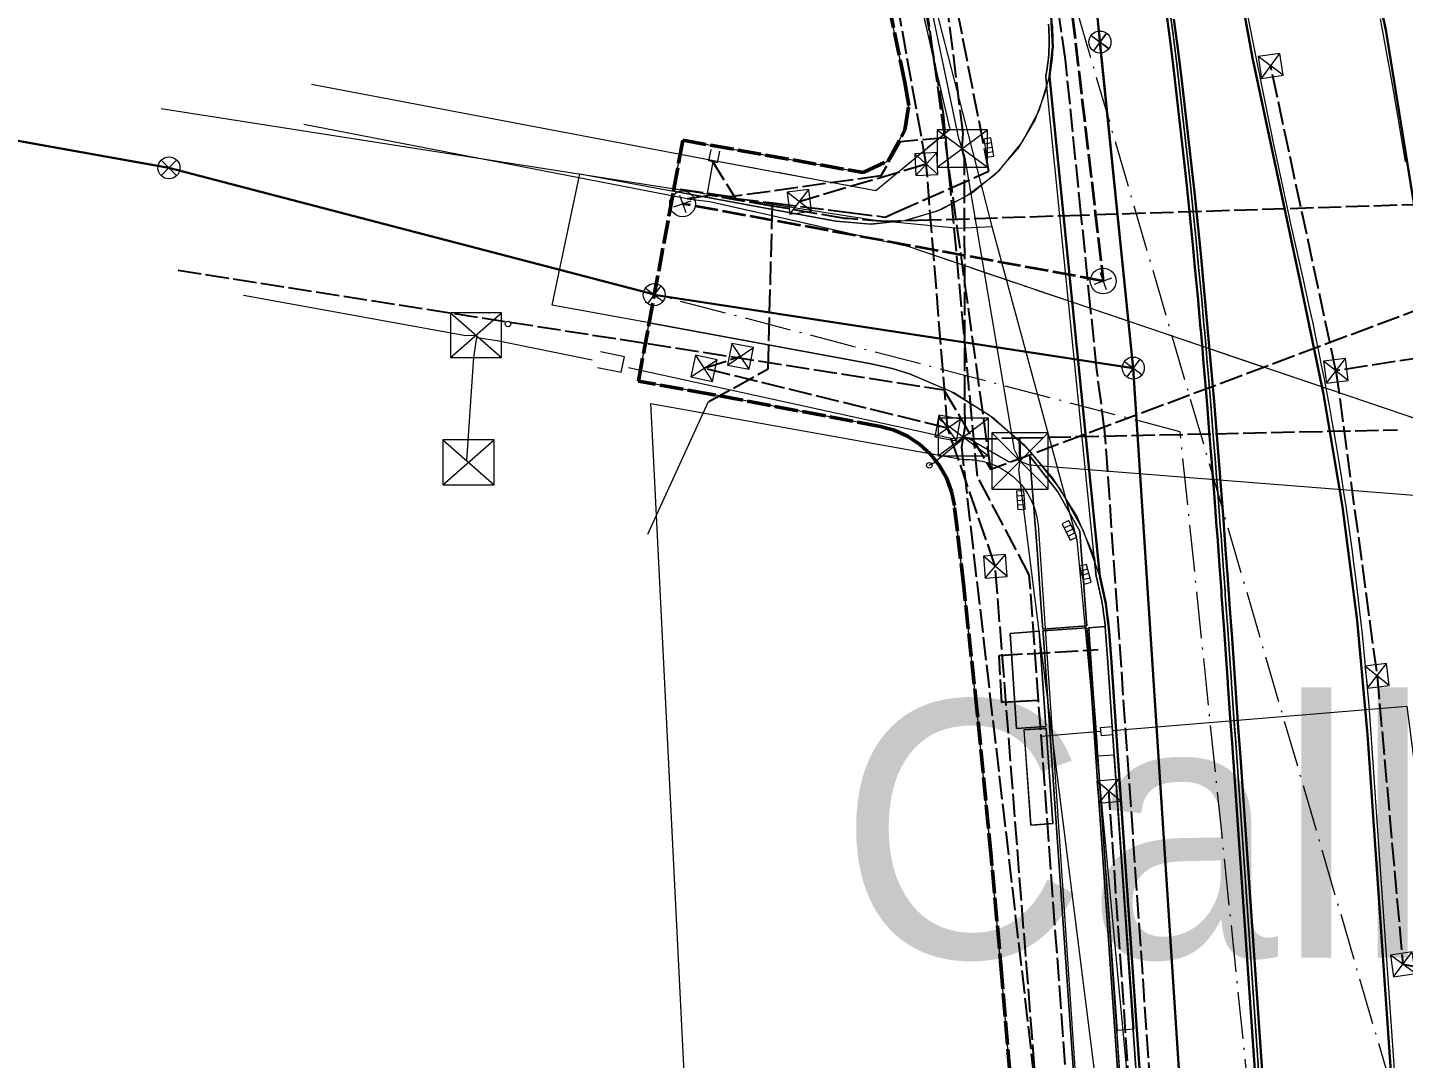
# Model space of a CAD drawing. Header units: metres. Extents: x 105014 to 106600, y 111320 to 118425.
# Drawn here: x 105341.6 to 105416.5, y 112559.1 to 112615.3 of the extents above; entities that cross this region are included whole.
import ezdxf
from ezdxf.enums import TextEntityAlignment as Align

# ---------------------------------------------------------------- set-up
doc = ezdxf.new("R2010")
doc.units = ezdxf.units.M
doc.linetypes.add('DASHDOT', pattern=[3.556, 2.54, -0.508, 0, -0.508])
doc.linetypes.add('DASHED', pattern=[1.524, 1.27, -0.254])
for name, color, linetype, lineweight in [('00-BASE-LIMITE', 7, 'DASHED', 50), ('00-BASE-UE', 42, 'DASHED', 25), ('10-PAV-BOCACALLE', 9, 'CONTINUOUS', 13), ('10-PAV-CALZADA-BRT', 12, 'CONTINUOUS', 30), ('10-PAV-CALZADA-MIXTA', 8, 'CONTINUOUS', 30), ('10-PAV-CICLORUTA', 76, 'CONTINUOUS', 18), ('10-PAV-SARDINEL', 252, 'CONTINUOUS', 13), ('20-EP-ZONA-DURA', 253, 'CONTINUOUS', 13), ('20-EP-ZONA-VERDE', 84, 'CONTINUOUS', 13), ('30-RED-ENEL-NODOS', 11, 'CONTINUOUS', 13), ('30-RED-ENEL-PROY', 1, 'DASHED', 25), ('30-RED-ETB-CAMARA', 151, 'CONTINUOUS', 13), ('30-RED-ETB-EXIST', 145, 'CONTINUOUS', 13), ('30-RED-ETB-PROY', 5, 'DASHED', 25), ('30-RED-MOVISTAR-PROY', 4, 'DASHED', 25), ('30-RED-VANTI-EXIST', 52, 'CONTINUOUS', 13), ('30-RED-VANTI-PROY', 2, 'DASHED', 25), ('30-RED-VANTI-RETIRO', 8, 'DASHDOT', 13), ('35-RH-ACUE-DOMICILIARIA', 152, 'CONTINUOUS', 9), ('35-RH-ACUE-MENOR-EXIST', 151, 'CONTINUOUS', 13), ('35-RH-ACUE-MENOR-PROY', 5, 'DASHED', 25), ('35-RH-PLUV-COLECTOR', 96, 'CONTINUOUS', 30), ('35-RH-PLUV-NODOS', 94, 'CONTINUOUS', 13), ('35-RH-PLUV-RETIRO', 8, 'DASHDOT', 13), ('35-RH-SUDS-ZONAS', 92, 'CONTINUOUS', 20), ('36-RH-SAN-COLECTOR-PROY', 6, 'DASHED', 35), ('36-RH-SAN-POZOS', 216, 'CONTINUOUS', 13), ('40-ROT-ESTACION', 1, 'CONTINUOUS', 25), ('60-PREDIAL-LOTE', 42, 'CONTINUOUS', 13)]:
    doc.layers.add(name, color=color, linetype=linetype, lineweight=lineweight)

# ---------------------------------------------------------------- blocks, each defined once
blk = doc.blocks.new('CAM_ETB_T_13')
for p, q in [((-1.375, -1.025), (1.375, 1.025)), ((-1.375, 1.025), (1.375, -1.025))]:
    blk.add_line(p, q)
blk.add_lwpolyline([(-1.375, -1.025), (1.375, -1.025), (1.375, 1.025), (-1.375, 1.025)], close=True)
blk = doc.blocks.new('CAM_ETB_T_16A')
for p, q in [((-1.53, -1.53), (1.53, 1.53)), ((-1.53, 1.53), (1.53, -1.53))]:
    blk.add_line(p, q)
blk.add_lwpolyline([(-1.53, -1.53), (1.53, -1.53), (1.53, 1.53), (-1.53, 1.53)], close=True)
blk = doc.blocks.new('CAM_ETB_T_14')
for p, q in [((-1.39, -1.22), (1.39, 1.22)), ((-1.39, 1.22), (1.39, -1.22))]:
    blk.add_line(p, q)
blk.add_lwpolyline([(-1.39, -1.22), (1.39, -1.22), (1.39, 1.22), (-1.39, 1.22)], close=True)
blk = doc.blocks.new('POSTE')
blk.add_circle((0, 0), 0.15)
blk = doc.blocks.new('CAJA_ENEL')
for p, q in [((-0.6, -0.6), (0.6, 0.6)), ((-0.6, 0.6), (0.6, -0.6))]:
    blk.add_line(p, q)
blk.add_lwpolyline([(-0.6, -0.6), (0.6, -0.6), (0.6, 0.6), (-0.6, 0.6)], close=True)
blk = doc.blocks.new('POZO_SAN')
for p, q in [((-0.5, 0), (0.5, 0)), ((0, -0.5), (0, 0.5))]:
    blk.add_line(p, q)
blk.add_circle((0, 0), 0.7)
blk = doc.blocks.new('SUMIDERO')
for p, q in [((-0.25, -0.2), (-0.25, 0.2)), ((0, -0.2), (0, 0.2)), ((0.25, -0.2), (0.25, 0.2))]:
    blk.add_line(p, q)
blk.add_lwpolyline([(-0.5, -0.2), (0.5, -0.2), (0.5, 0.2), (-0.5, 0.2)], close=True)
blk = doc.blocks.new('POZO_PLUV')
for p, q in [((-0.42, -0.42), (0.42, 0.42)), ((-0.42, 0.42), (0.42, -0.42))]:
    blk.add_line(p, q)
blk.add_circle((0, 0), 0.6)

msp = doc.modelspace()

# ---------------------------------------------------------------- linework, layer by layer
at = {"layer": '00-BASE-LIMITE'}
msp.add_lwpolyline([(105395.3509, 112555.2909), (105394.6711, 112563.5355), (105394.0895, 112570.1007), (105393.3293, 112577.9577), (105392.5977, 112584.7973), (105392.0835, 112589.2159), (105391.9278, 112589.9893), (105391.6523, 112590.7286), (105391.264, 112591.4154), (105390.7725, 112592.0325), (105390.1901, 112592.5646), (105389.5312, 112592.9985), (105388.8122, 112593.3234), (105388.0511, 112593.5311), (105378.8081, 112595.2843), (105374.8731, 112595.9977), (105376.7873, 112606.3687), (105377.2947, 112609.1189), (105387.1227, 112607.3613), (105388.4607, 112607.9903), (105389.3925, 112609.6687), (105389.5955, 112611.0117), (105389.3899, 112612.2663), (105387.5629, 112621.0677)], dxfattribs=at)
at = {"layer": '00-BASE-UE'}
msp.add_lwpolyline([(105395.3509, 112555.2909), (105394.6711, 112563.5355), (105394.0895, 112570.1007), (105393.3293, 112577.9577), (105392.5977, 112584.7973), (105392.0835, 112589.2159), (105391.9278, 112589.9893), (105391.6523, 112590.7286), (105391.264, 112591.4154), (105390.7725, 112592.0325), (105390.1901, 112592.5647), (105389.5312, 112592.9986), (105388.8122, 112593.3234), (105388.0511, 112593.5311), (105378.8081, 112595.2843), (105374.8731, 112595.9977), (105376.7873, 112606.3687), (105377.2947, 112609.1189), (105387.1227, 112607.3613), (105388.4607, 112607.9903), (105389.3925, 112609.6687), (105389.5955, 112611.0117), (105389.3899, 112612.2663), (105387.5629, 112621.0677)], dxfattribs=at)
at = {"layer": '10-PAV-BOCACALLE'}
msp.add_lwpolyline([(105370.1704, 112600.1439), (105371.6791, 112607.2894), (105376.7831, 112606.3471), (105385.6345, 112604.7135), (105387.5713, 112604.5482), (105389.5035, 112604.7607), (105391.3581, 112605.343), (105393.065, 112606.2732), (105394.5597, 112607.5159), (105395.7857, 112609.0244), (105396.6967, 112610.7415), (105397.2583, 112612.6025), (105400.011, 112585.3683), (105399.1254, 112587.8374), (105397.8483, 112590.1285), (105396.2141, 112592.1803), (105394.2665, 112593.9374), (105392.058, 112595.3526), (105389.6479, 112596.388), (105389.4093, 112596.466), (105388.9285, 112596.6107), (105388.6865, 112596.6774), (105388.4434, 112596.7403), (105388.1994, 112596.7993), (105387.9545, 112596.8545), (105387.7087, 112596.9059), (105387.4622, 112596.9534), (105387.3531, 112596.9741), (105387.0549, 112597.0281), (105375.4583, 112599.1683), (105370.1704, 112600.1439)], close=True, dxfattribs=at)
at = {"layer": '10-PAV-CALZADA-BRT'}
for points in [[(105417.5797, 112602.7569), (105415.596, 112615.1337), (105412.9105, 112627.3773)], [(105406.0755, 112625.9003), (105408.3276, 112613.6162), (105410.9225, 112601.3999), (105412.1888, 112595.2915), (105413.2235, 112589.1396), (105414.0251, 112582.953), (105414.5925, 112576.7405), (105414.6451, 112575.9793), (105425.5743, 112417.8942)], [(105418.5857, 112417.4896), (105407.6619, 112575.4965), (105407.5497, 112577.1169), (105407.4375, 112578.7367), (105407.3245, 112580.3559), (105407.2107, 112581.9741), (105407.0955, 112583.5917), (105406.9789, 112585.2065), (105406.8605, 112586.8221), (105406.7397, 112588.4367), (105406.6165, 112590.0505), (105406.4905, 112591.6635), (105406.3613, 112593.2753), (105406.2287, 112594.8865), (105406.0923, 112596.4963), (105405.9519, 112598.1053), (105405.8069, 112599.7131), (105405.6573, 112601.3199), (105405.5027, 112602.9255), (105405.3427, 112604.5297), (105405.1771, 112606.1327), (105405.0055, 112607.7345), (105404.8275, 112609.3347), (105404.6431, 112610.9337), (105404.4517, 112612.5311), (105404.2533, 112614.1269), (105404.0471, 112615.7209)]]:
    msp.add_lwpolyline(points, dxfattribs=at)
at = {"layer": '10-PAV-CALZADA-MIXTA'}
for points in [[(105411.3998, 112425.4237), (105400.9731, 112575.85), (105400.8617, 112577.4591), (105400.7499, 112579.0669), (105400.6375, 112580.6733), (105400.5189, 112582.3421), (105400.5179, 112582.3561), (105400.3365, 112583.8743), (105400.011, 112585.3683), (105397.2583, 112612.6025), (105397.4443, 112614.2285), (105397.3625, 112615.8631)], [(105403.5913, 112616.4355), (105403.7981, 112614.8359), (105403.9975, 112613.2355), (105404.1895, 112611.6339), (105404.3747, 112610.0317), (105404.5531, 112608.4287), (105404.7251, 112606.8251), (105404.8911, 112605.2207), (105405.0513, 112603.6157), (105405.207, 112602.0104), (105405.255, 112601.5012), (105405.3567, 112600.4046), (105405.3779, 112600.1735), (105405.4975, 112598.8457), (105405.5017, 112598.7982), (105405.6141, 112597.5174), (105405.6422, 112597.1914), (105405.7276, 112596.189), (105405.7785, 112595.5842), (105405.8508, 112594.7127), (105405.9111, 112593.9768), (105405.9709, 112593.2361), (105406.04, 112592.3689), (105406.088, 112591.7593), (105406.1657, 112590.7609), (105406.2309, 112589.9129), (105406.2887, 112589.1527), (105406.3704, 112588.0663), (105406.4092, 112587.5445), (105406.5068, 112586.2195), (105406.5275, 112585.9359), (105406.6273, 112584.5572), (105406.6437, 112584.3271), (105406.7457, 112582.8948), (105406.7582, 112582.7183), (105406.8713, 112581.1094), (105406.9791, 112579.5696), (105406.9843, 112579.5005), (105407.096, 112577.8915), (105407.2083, 112576.2823), (105413.4217, 112486.6408)]]:
    msp.add_lwpolyline(points, dxfattribs=at)
at = {"layer": '10-PAV-CICLORUTA'}
for points in [[(105398.9185, 112587.8103), (105398.9797, 112586.9929), (105399.0973, 112585.3939), (105399.2129, 112583.7969), (105399.2945, 112582.6533), (105396.9007, 112582.4801), (105396.8189, 112583.6263), (105396.7037, 112585.2193), (105396.5863, 112586.8153), (105396.4669, 112588.4091), (105396.3451, 112590.0007), (105396.2207, 112591.5903), (105396.1951, 112591.9079), (105397.7173, 112589.9658), (105398.9185, 112587.8103)], [(105399.3271, 112582.1941), (105399.4403, 112580.5895), (105399.5527, 112578.9835), (105399.6645, 112577.3761), (105399.7761, 112575.7673), (105410.6607, 112418.7343), (105408.2665, 112418.5683), (105397.3817, 112575.6013), (105397.2703, 112577.2101), (105397.1585, 112578.8171), (105397.0461, 112580.4221), (105396.9331, 112582.0251), (105396.9077, 112582.3803), (105399.3015, 112582.5535), (105399.3271, 112582.1941)]]:
    msp.add_lwpolyline(points, close=True, dxfattribs=at)
at = {"layer": '10-PAV-SARDINEL'}
for points in [[(105413.4217, 112486.6408), (105407.2083, 112576.2823), (105407.096, 112577.8915), (105406.9843, 112579.5005), (105406.9791, 112579.5696), (105406.8713, 112581.1094), (105406.7582, 112582.7183), (105406.7457, 112582.8948), (105406.6437, 112584.3271), (105406.6273, 112584.5572), (105406.5275, 112585.9359), (105406.5068, 112586.2195), (105406.4092, 112587.5445), (105406.3704, 112588.0663), (105406.2887, 112589.1527), (105406.2309, 112589.9129), (105406.1657, 112590.7609), (105406.088, 112591.7593), (105406.04, 112592.3689), (105405.9709, 112593.2361), (105405.9111, 112593.9768), (105405.8508, 112594.7127), (105405.7785, 112595.5842), (105405.7276, 112596.189), (105405.6422, 112597.1914), (105405.6141, 112597.5174), (105405.5017, 112598.7982), (105405.4975, 112598.8457), (105405.3779, 112600.1735), (105405.3567, 112600.4046), (105405.255, 112601.5012), (105405.207, 112602.0104), (105405.0513, 112603.6157), (105404.8911, 112605.2207), (105404.7251, 112606.8251), (105404.5531, 112608.4287), (105404.3747, 112610.0317), (105404.1895, 112611.6339), (105403.9975, 112613.2355), (105403.7981, 112614.8359), (105403.5913, 112616.4355)], [(105413.6212, 112486.6546), (105407.4078, 112576.2962), (105407.3502, 112577.1031), (105407.2946, 112577.9053), (105407.238, 112578.7229), (105407.1827, 112579.5149), (105407.1779, 112579.584), (105407.125, 112580.342), (105407.07, 112581.1233), (105407.0112, 112581.96), (105406.9577, 112582.7324), (105406.9452, 112582.909), (105406.8432, 112584.3413), (105406.8268, 112584.5715), (105406.727, 112585.9504), (105406.7063, 112586.2342), (105406.6087, 112587.5593), (105406.5698, 112588.0812), (105406.4881, 112589.1678), (105406.4303, 112589.9282), (105406.3651, 112590.7763), (105406.2874, 112591.7749), (105406.2394, 112592.3847), (105406.1703, 112593.2521), (105406.1105, 112593.993), (105406.0501, 112594.7291), (105405.9778, 112595.6009), (105405.9269, 112596.2059), (105405.8415, 112597.2085), (105405.8134, 112597.5348), (105405.7009, 112598.8158), (105405.6967, 112598.8635), (105405.5771, 112600.1916), (105405.5559, 112600.423), (105405.4541, 112601.5199), (105405.4061, 112602.0295), (105405.2504, 112603.6353), (105405.0901, 112605.241), (105404.924, 112606.8461), (105404.752, 112608.4504), (105404.5735, 112610.0543), (105404.3882, 112611.6573), (105404.1961, 112613.2598), (105403.9965, 112614.8611), (105403.7896, 112616.4617)], [(105403.7896, 112616.4617), (105403.9965, 112614.8611), (105404.1961, 112613.2598), (105404.3882, 112611.6573), (105404.5735, 112610.0543), (105404.752, 112608.4504), (105404.924, 112606.8461), (105405.0901, 112605.241), (105405.2504, 112603.6353), (105405.4061, 112602.0295), (105405.4541, 112601.5199), (105405.5559, 112600.423), (105405.5771, 112600.1916), (105405.6967, 112598.8635), (105405.7009, 112598.8158), (105405.8134, 112597.5348), (105405.8415, 112597.2085), (105405.9269, 112596.2059), (105405.9778, 112595.6009), (105406.0501, 112594.7291), (105406.1105, 112593.993), (105406.1703, 112593.2521), (105406.2394, 112592.3847), (105406.2874, 112591.7749), (105406.3651, 112590.7763), (105406.4303, 112589.9282), (105406.4881, 112589.1678), (105406.5698, 112588.0812), (105406.6087, 112587.5593), (105406.7063, 112586.2342), (105406.727, 112585.9504), (105406.8268, 112584.5715), (105406.8432, 112584.3413), (105406.9452, 112582.909), (105406.9577, 112582.7324), (105407.0708, 112581.1234), (105407.1786, 112579.5841), (105407.1838, 112579.515), (105407.2955, 112577.9054), (105407.4078, 112576.2962), (105413.6212, 112486.6546)], [(105411.2003, 112425.4101), (105400.7736, 112575.8362), (105400.6622, 112577.4453), (105400.5504, 112579.053), (105400.438, 112580.6592), (105400.3194, 112582.3279), (105400.3185, 112582.3409), (105400.2909, 112582.6769), (105400.2565, 112583.0103), (105400.2147, 112583.3448), (105400.1659, 112583.6773), (105400.1105, 112584.0065), (105400.0479, 112584.3363), (105399.9783, 112584.6638), (105399.9015, 112584.9914), (105399.8173, 112585.3185), (105399.814, 112585.3336), (105399.812, 112585.3482), (105397.0593, 112612.5824), (105397.0583, 112612.6025), (105397.0615, 112612.6383), (105397.0992, 112612.8391), (105397.1321, 112613.0367), (105397.1611, 112613.2353), (105397.1858, 112613.4344), (105397.2066, 112613.6333), (105397.2233, 112613.834), (105397.2359, 112614.0351), (105397.2444, 112614.2365), (105397.2487, 112614.4356), (105397.249, 112614.6345), (105397.2451, 112614.837), (105397.2371, 112615.0375), (105397.225, 112615.2384), (105397.2087, 112615.4396)], [(105397.408, 112615.4561), (105397.4246, 112615.2519), (105397.4369, 112615.0475), (105397.445, 112614.8428), (105397.449, 112614.6381), (105397.4487, 112614.4333), (105397.4443, 112614.2285), (105397.4356, 112614.0239), (105397.4228, 112613.8195), (105397.4058, 112613.6154), (105397.3846, 112613.4117), (105397.3592, 112613.2085), (105397.3297, 112613.0058), (105397.2961, 112612.8038), (105397.2583, 112612.6025), (105400.011, 112585.3683), (105400.0957, 112585.0391), (105400.1733, 112584.7082), (105400.2439, 112584.3757), (105400.3074, 112584.0418), (105400.3638, 112583.7066), (105400.4131, 112583.3703), (105400.4552, 112583.033), (105400.4901, 112582.6949), (105400.5179, 112582.3561), (105400.5189, 112582.3421), (105400.6375, 112580.6733), (105400.7499, 112579.0669), (105400.8617, 112577.4591), (105400.9731, 112575.85), (105411.3998, 112425.4237)], [(105404.0471, 112615.7209), (105404.2533, 112614.1269), (105404.4517, 112612.5311), (105404.6431, 112610.9337), (105404.8275, 112609.3347), (105405.0055, 112607.7345), (105405.1771, 112606.1327), (105405.3427, 112604.5297), (105405.5027, 112602.9255), (105405.6573, 112601.3199), (105405.8069, 112599.7131), (105405.9519, 112598.1053), (105406.0923, 112596.4963), (105406.2287, 112594.8865), (105406.3613, 112593.2753), (105406.4905, 112591.6635), (105406.6165, 112590.0505), (105406.7397, 112588.4367), (105406.8605, 112586.8221), (105406.9789, 112585.2065), (105407.0955, 112583.5917), (105407.2107, 112581.9741), (105407.3245, 112580.3559), (105407.4375, 112578.7367), (105407.5497, 112577.1169), (105407.6619, 112575.4965), (105418.5857, 112417.4896)]]:
    msp.add_lwpolyline(points, dxfattribs=at)
at = {"layer": '20-EP-ZONA-DURA'}
for points in [[(105416.524, 112551.7022), (105415.0657, 112572.7948), (105414.8446, 112575.9931), (105414.792, 112576.7549), (105414.7339, 112577.5336), (105414.672, 112578.3119), (105414.6065, 112579.0899), (105414.5373, 112579.8676), (105414.4645, 112580.645), (105414.388, 112581.422), (105414.3078, 112582.1987), (105414.2239, 112582.9749), (105414.1364, 112583.7508), (105414.0452, 112584.5262), (105413.9504, 112585.3012), (105413.8519, 112586.0758), (105413.7497, 112586.8498), (105413.6439, 112587.6234), (105413.5344, 112588.3965), (105413.4213, 112589.169), (105413.3046, 112589.941), (105413.1842, 112590.7125), (105413.0601, 112591.4833), (105412.9324, 112592.2536), (105412.8011, 112593.0233), (105412.6662, 112593.7921), (105412.5276, 112594.5607), (105412.3854, 112595.3284), (105412.2395, 112596.0954), (105412.0901, 112596.8618), (105411.937, 112597.6274), (105411.7803, 112598.3923), (105411.62, 112599.1564), (105411.4561, 112599.9198), (105411.2886, 112600.6824), (105411.1176, 112601.4438), (105410.7747, 112602.9665), (105410.4371, 112604.4901), (105410.1049, 112606.0147), (105409.778, 112607.5406), (105409.4564, 112609.0675), (105409.1402, 112610.5956), (105408.8294, 112612.1248), (105408.5239, 112613.6551), (105408.2237, 112615.1864), (105407.9289, 112616.7187)], [(105397.2087, 112615.4396), (105397.225, 112615.2384), (105397.2371, 112615.0375), (105397.2451, 112614.837), (105397.249, 112614.6345), (105397.2487, 112614.4356), (105397.2444, 112614.2365), (105397.2359, 112614.0351), (105397.2233, 112613.834), (105397.2066, 112613.6333), (105397.1858, 112613.4344), (105397.1611, 112613.2353), (105397.1321, 112613.0367), (105397.0992, 112612.8391), (105397.0615, 112612.6383), (105397.0583, 112612.6025), (105397.0593, 112612.5824), (105397.1183, 112611.9989), (105396.4762, 112610.2461), (105395.5195, 112608.6432), (105394.2816, 112607.2461), (105392.8056, 112606.1034), (105391.1429, 112605.2549), (105389.3515, 112604.7302), (105387.4938, 112604.5476), (105385.6345, 112604.7135), (105376.7833, 112606.3471), (105376.7873, 112606.3687), (105377.2947, 112609.1189), (105387.1227, 112607.3613), (105388.4607, 112607.9903), (105389.3925, 112609.6687), (105389.5955, 112611.0117), (105389.3899, 112612.2663), (105388.6669, 112615.7493)], [(105415.2758, 112615.7439), (105415.5214, 112614.4486), (105415.7593, 112613.152), (105415.9894, 112611.8536), (105416.2117, 112610.5537), (105416.4262, 112609.2532), (105416.6329, 112607.9511)], [(105395.3509, 112555.2909), (105394.6711, 112563.5355), (105394.0895, 112570.1007), (105393.3293, 112577.9577), (105392.5977, 112584.7973), (105392.0835, 112589.2159), (105391.9278, 112589.9893), (105391.6523, 112590.7286), (105391.264, 112591.4154), (105390.7725, 112592.0325), (105390.1901, 112592.5646), (105389.5312, 112592.9985), (105388.8122, 112593.3234), (105388.0511, 112593.5311), (105378.8081, 112595.2843), (105374.8731, 112595.9977), (105375.4583, 112599.1683), (105387.0549, 112597.0281), (105387.3531, 112596.9741), (105387.4622, 112596.9534), (105387.7087, 112596.9059), (105387.9545, 112596.8545), (105388.1994, 112596.7993), (105388.4434, 112596.7403), (105388.6865, 112596.6774), (105388.9285, 112596.6107), (105389.4093, 112596.466), (105389.6479, 112596.388), (105391.9048, 112595.4328), (105393.9894, 112594.1441), (105395.8527, 112592.5521), (105397.451, 112590.6943), (105398.7468, 112588.6141), (105399.7097, 112586.3604), (105399.7097, 112586.3604), (105399.812, 112585.3482), (105399.814, 112585.3336), (105399.8173, 112585.3185), (105399.9015, 112584.9914), (105399.9783, 112584.6638), (105400.0479, 112584.3363), (105400.1105, 112584.0065), (105400.1659, 112583.6773), (105400.2147, 112583.3448), (105400.2565, 112583.0103), (105400.2909, 112582.6769), (105400.2961, 112582.6219), (105400.2922, 112582.6216), (105399.4015, 112582.5583), (105399.4017, 112582.5553), (105399.4269, 112582.2011), (105399.5401, 112580.5965), (105399.6525, 112578.9905), (105399.7643, 112577.3829), (105399.8555, 112576.0651), (105399.8626, 112575.9631), (105399.8757, 112575.7741), (105400.893, 112561.0976), (105400.8999, 112560.9977), (105403.353, 112525.6069)]]:
    msp.add_lwpolyline(points, dxfattribs=at)
for points in [[(105396.8189, 112583.6263), (105396.9007, 112582.4801), (105399.2945, 112582.6533), (105399.2129, 112583.7969), (105399.0973, 112585.3939), (105398.9797, 112586.9929), (105398.9185, 112587.8103), (105397.7173, 112589.9658), (105396.1951, 112591.9079), (105396.2207, 112591.5903), (105396.3451, 112590.0007), (105396.4669, 112588.4091), (105396.5863, 112586.8153), (105396.7037, 112585.2193), (105396.8189, 112583.6263)], [(105395.4765, 112577.0633), (105397.0723, 112577.1739), (105396.7087, 112582.3619), (105395.1169, 112582.2509), (105395.4765, 112577.0633)], [(105399.3015, 112582.5535), (105396.9077, 112582.3803), (105396.9331, 112582.0251), (105397.0461, 112580.4221), (105397.1585, 112578.8171), (105397.2703, 112577.2101), (105397.3817, 112575.6013), (105408.2665, 112418.5683), (105410.6607, 112418.7343), (105399.7761, 112575.7673), (105399.6645, 112577.3761), (105399.5527, 112578.9835), (105399.4403, 112580.5895), (105399.3271, 112582.1941), (105399.3015, 112582.5535)], [(105397.1706, 112575.7565), (105397.0779, 112577.0748), (105396.6735, 112577.0456), (105395.8835, 112576.9907), (105395.8838, 112576.9862), (105395.8667, 112576.9849), (105396.2428, 112571.802), (105396.5514, 112571.8246), (105397.4389, 112571.8861), (105397.4384, 112571.8933), (105397.4431, 112571.8937), (105397.1706, 112575.7565)]]:
    msp.add_lwpolyline(points, close=True, dxfattribs=at)
at = {"layer": '20-EP-ZONA-VERDE'}
for points in [[(105397.0723, 112577.1739), (105395.4765, 112577.0633), (105395.1169, 112582.2509), (105396.7087, 112582.3619), (105397.0723, 112577.1739)], [(105400.3193, 112582.3321), (105400.4379, 112580.6593), (105400.5503, 112579.0529), (105400.6621, 112577.4451), (105400.7737, 112575.8363), (105411.6583, 112418.8033), (105410.7605, 112418.7411), (105399.8757, 112575.7741), (105399.7643, 112577.3829), (105399.6525, 112578.9905), (105399.5401, 112580.5965), (105399.4269, 112582.2011), (105399.4015, 112582.5583), (105400.2961, 112582.6219), (105400.3193, 112582.3321)], [(105397.4389, 112571.8861), (105396.2431, 112571.8033), (105395.8835, 112576.9907), (105397.0793, 112577.0737), (105397.4389, 112571.8861)]]:
    msp.add_lwpolyline(points, close=True, dxfattribs=at)
at = {"layer": '30-RED-ENEL-PROY'}
for points in [[(105390.5555, 112607.8219), (105385.7033, 112634.7877)], [(105412.8705, 112596.5537), (105409.3147, 112613.1755)], [(105390.5555, 112607.8219), (105383.6367, 112605.7705)], [(105391.7163, 112593.4359), (105390.5555, 112607.8219)], [(105378.4421, 112596.6929), (105380.4353, 112597.3509)], [(105417.6061, 112597.2905), (105412.8705, 112596.5537)], [(105391.7163, 112593.4359), (105378.4421, 112596.6929)], [(105412.8705, 112596.5537), (105415.1069, 112579.9379)], [(105394.3147, 112585.9063), (105391.7163, 112593.4359)], [(105396.8077, 112554.0137), (105394.3147, 112585.9063)], [(105415.1069, 112579.9379), (105416.5157, 112564.2171)], [(105401.8345, 112554.3979), (105400.5035, 112573.6437)], [(105416.5157, 112564.2171), (105421.7301, 112563.2543)]]:
    msp.add_lwpolyline(points, dxfattribs=at)
at = {"layer": '30-RED-ETB-EXIST'}
for points in [[(105392.51, 112608.671), (105392.332, 112609.214), (105386.716, 112636.014), (105386.673, 112636.103), (105386.464, 112636.523)], [(105395.66, 112591.641), (105395.359, 112592.252), (105392.681, 112608.15), (105392.51, 112608.671)], [(105353.36, 112600.683), (105365.468, 112598.479), (105366.024, 112598.494)], [(105365.617, 112591.573), (105365.531, 112591.679), (105365.911, 112597.299), (105366.062, 112598.369), (105366.024, 112598.494)], [(105366.024, 112598.494), (105366.062, 112598.369), (105367.184, 112598.218), (105372.351, 112597.153)], [(105372.643, 112596.744), (105373.936, 112596.478), (105374.109, 112597.32), (105372.816, 112597.587)], [(105374.333, 112596.739), (105392.001, 112592.868), (105392.573, 112592.945)], [(105390.717, 112591.41), (105390.961, 112591.543), (105392.57, 112592.878), (105392.573, 112592.945)], [(105392.573, 112592.945), (105392.57, 112592.878), (105392.88, 112592.864), (105395.068, 112591.595), (105395.479, 112591.73), (105395.66, 112591.641)], [(105402.883, 112533.205), (105402.863, 112533.479), (105395.603, 112591.159), (105395.66, 112591.641)], [(105395.66, 112591.641), (105396.15, 112591.443), (105434.136, 112588.439), (105434.693, 112588.406)]]:
    msp.add_lwpolyline(points, dxfattribs=at)
at = {"layer": '30-RED-ETB-PROY'}
for points in [[(105392.515, 112608.673), (105392.559, 112609.513), (105389.189, 112636.699), (105389.045, 112637.251)], [(105392.573, 112592.945), (105392.664, 112593.498), (105392.635, 112608.126), (105392.515, 112608.673)], [(105395.66, 112591.641), (105395.634, 112592.904), (105416.228, 112593.343)], [(105399.156, 112533.258), (105399.232, 112533.854), (105392.482, 112592.393), (105392.573, 112592.945)], [(105392.573, 112592.945), (105393.143, 112592.851), (105395.634, 112592.904), (105395.66, 112591.641)]]:
    msp.add_lwpolyline(points, dxfattribs=at)
at = {"layer": '30-RED-MOVISTAR-PROY'}
for points in [[(105394.0693, 112591.1717), (105389.4397, 112624.5913), (105376.8583, 112674.7729)], [(105430.5873, 112604.8542), (105394.0693, 112591.1717)], [(105349.7933, 112602.0359), (105391.5109, 112595.5211), (105394.0693, 112591.1717)]]:
    msp.add_lwpolyline(points, dxfattribs=at)
at = {"layer": '30-RED-VANTI-EXIST'}
for points in [[(105378.8663, 112608.0453), (105387.8069, 112606.3879), (105391.8507, 112609.7327), (105388.4873, 112624.2081), (105383.3159, 112646.0991), (105379.6027, 112661.9583), (105374.3863, 112684.1361), (105369.6475, 112705.2255)], [(105357.0613, 112612.1849), (105378.8663, 112608.0453)], [(105377.5345, 112605.9327), (105356.6545, 112609.9849)], [(105377.5345, 112605.9327), (105378.7617, 112605.7853), (105382.1632, 112605.0158)], [(105382.1632, 112605.0158), (105386.5171, 112604.0308)], [(105386.5171, 112604.0308), (105388.3628, 112603.6132)], [(105388.3628, 112603.6132), (105389.5427, 112603.3463), (105399.5071, 112599.965)], [(105399.5071, 112599.965), (105422.5597, 112592.1423), (105438.0227, 112539.2897)], [(105375.3845, 112587.6569), (105378.6905, 112594.8897)]]:
    msp.add_lwpolyline(points, dxfattribs=at)
at = {"layer": '30-RED-VANTI-PROY'}
for points in [[(105388.9567, 112605.221), (105393.9601, 112607.4285), (105389.7879, 112628.8475), (105386.2041, 112644.3063), (105381.0407, 112661.8447), (105379.4955, 112667.9327), (105380.4471, 112668.2523), (105376.7711, 112680.9127), (105374.9239, 112685.0027), (105371.4113, 112699.1725), (105368.2701, 112711.4697), (105344.2989, 112711.7763)], [(105398.9957, 112605.027), (105398.1385, 112613.5123), (105396.8273, 112622.4291), (105396.3473, 112626.5551), (105395.6389, 112630.0133), (105394.3987, 112636.4189), (105391.9631, 112647.3363), (105383.4161, 112680.4331), (105382.0465, 112685.8397), (105381.9631, 112686.1503)], [(105378.8663, 112608.0453), (105380.1573, 112605.9555), (105382.1819, 112605.7031)], [(105382.1774, 112605.5354), (105378.7831, 112606.1159), (105377.5345, 112605.9327)], [(105382.1632, 112605.0158), (105382.1774, 112605.5354)], [(105382.1774, 112605.5354), (105382.1819, 112605.7031)], [(105386.2901, 112604.8487), (105386.1125, 112604.8623), (105382.1774, 112605.5354)], [(105382.1819, 112605.7031), (105382.1823, 112605.7165)], [(105382.1819, 112605.7031), (105386.3473, 112605.1837)], [(105428.3942, 112605.9621), (105405.5397, 112605.2387), (105398.9957, 112605.027)], [(105378.7167, 112594.8777), (105381.9353, 112596.6659), (105382.1632, 112605.0158)], [(105389.0251, 112604.711), (105388.3475, 112604.6917), (105386.2901, 112604.8487)], [(105386.3473, 112605.1837), (105388.3159, 112604.9383), (105388.9567, 112605.221)], [(105398.9957, 112605.027), (105390.7171, 112604.7593), (105389.0251, 112604.711)], [(105399.5071, 112599.965), (105398.9957, 112605.027)], [(105409.6573, 112453.8677), (105407.7575, 112481.2681), (105407.9205, 112483.7239), (105405.1383, 112522.6237), (105403.0827, 112553.0375), (105400.2889, 112593.2307), (105399.8467, 112596.6033), (105399.5071, 112599.965)]]:
    msp.add_lwpolyline(points, dxfattribs=at)
at = {"layer": '30-RED-VANTI-RETIRO'}
for points in [[(105378.8663, 112608.0453), (105387.8069, 112606.3879), (105391.8507, 112609.7327), (105388.4873, 112624.2081), (105383.3159, 112646.0991), (105379.6027, 112661.9583), (105374.3863, 112684.1361), (105369.6475, 112705.2255)], [(105377.5345, 112605.9327), (105378.7617, 112605.7853), (105382.1632, 112605.0158)], [(105382.1632, 112605.0158), (105386.5171, 112604.0308)], [(105386.5171, 112604.0308), (105388.3628, 112603.6132)], [(105388.3628, 112603.6132), (105389.5427, 112603.3463), (105399.5071, 112599.965)], [(105399.5071, 112599.965), (105422.5597, 112592.1423), (105438.0227, 112539.2897)]]:
    msp.add_lwpolyline(points, dxfattribs=at)
at = {"layer": '35-RH-ACUE-DOMICILIARIA'}
for points in [[(105379.29, 112608.522), (105379.1552, 112607.8963), (105378.7069, 112607.9929), (105378.8416, 112608.6185)], [(105378.931, 112607.9446), (105378.6114, 112606.2131)], [(105400.7062, 112576.9485), (105416.7227, 112578.2769), (105418.0372, 112568.1384)], [(105400.0682, 112576.8956), (105396.8124, 112576.6256)], [(105400.7289, 112576.7265), (105400.0922, 112576.6613), (105400.0455, 112577.1176), (105400.6822, 112577.1828)]]:
    msp.add_lwpolyline(points, dxfattribs=at)
at = {"layer": '35-RH-ACUE-MENOR-EXIST'}
for points in [[(105377.3653, 112669.5964), (105394.13, 112604.43)], [(105348.87, 112610.86), (105387.64, 112604.79)], [(105348.87, 112610.86), (105387.64, 112604.79)], [(105387.64, 112604.79), (105392.32, 112604.33), (105394.13, 112604.43)], [(105387.64, 112604.79), (105392.32, 112604.33), (105394.13, 112604.43)], [(105394.13, 112604.43), (105398.76, 112587.34)], [(105394.13, 112604.43), (105398.76, 112587.34)], [(105398.76, 112587.34), (105409.23, 112475.44), (105415.93, 112397.57)], [(105398.76, 112587.34), (105409.23, 112475.44), (105415.93, 112397.57)]]:
    msp.add_lwpolyline(points, dxfattribs=at)
at = {"layer": '35-RH-ACUE-MENOR-PROY'}
for points in [[(105403.0638, 112451.8022), (105402.391, 112458.99), (105402.1558, 112465.2598), (105403.3644, 112473.1563), (105401.0202, 112506.4932), (105401.6796, 112514.7038), (105400.01, 112532.9105), (105396.669, 112578.5867), (105396.1671, 112585.4477), (105393.335, 112590.8122), (105393.0405, 112593.968), (105391.8703, 112606.5091), (105391.4922, 112610.5612), (105386.9627, 112637.0243), (105381.4929, 112660.3032), (105377.6331, 112675.163), (105370.691, 112701.8888), (105366.544, 112717.8541)], [(105391.614, 112609.2562), (105389.1282, 112609.0338), (105388.0791, 112607.1769), (105379.9056, 112606.041), (105379.9056, 112606.041), (105376.8088, 112606.4858)], [(105396.669, 112578.5867), (105395.6689, 112578.5302), (105394.6688, 112578.4736), (105394.5194, 112581.0503), (105399.9111, 112581.3706)]]:
    msp.add_lwpolyline(points, dxfattribs=at)
at = {"layer": '35-RH-PLUV-COLECTOR'}
for points in [[(105398.9786, 112624.7271), (105401.83, 112596.71)], [(105400.0139, 112614.4714), (105401.83, 112596.71)], [(105349.296, 112607.617), (105319.953, 112612.862)], [(105375.7435, 112600.7139), (105349.296, 112607.617)], [(105401.83, 112596.71), (105375.732, 112600.707)], [(105401.83, 112596.71), (105375.732, 112600.707)], [(105404.4791, 112556.0109), (105401.83, 112596.71)], [(105404.4791, 112556.0109), (105401.83, 112596.71)]]:
    msp.add_lwpolyline(points, dxfattribs=at)
at = {"layer": '35-RH-PLUV-RETIRO'}
for points in [[(105423.0785, 112532.8965), (105395.8897, 112626.0572)], [(105404.3842, 112593.2383), (105375.7435, 112600.7139)], [(105413.8422, 112501.9783), (105404.3842, 112593.2383)]]:
    msp.add_lwpolyline(points, dxfattribs=at)
at = {"layer": '35-RH-SUDS-ZONAS'}
msp.add_lwpolyline([(105400.7943, 112575.6397), (105401.8617, 112560.6777), (105400.9669, 112560.6139), (105399.8995, 112575.5759), (105400.7943, 112575.6397)], close=True, dxfattribs=at)
msp.add_lwpolyline([(105400.7943, 112575.6397), (105401.8617, 112560.6777), (105400.9669, 112560.6139), (105399.8995, 112575.5759), (105400.7943, 112575.6397)], close=True, dxfattribs=at)
msp.add_lwpolyline([(105400.7943, 112575.6397), (105401.8617, 112560.6777), (105400.9669, 112560.6139), (105399.8995, 112575.5759), (105400.7943, 112575.6397)], close=True, dxfattribs=at)
msp.add_lwpolyline([(105400.7943, 112575.6397), (105401.8617, 112560.6777), (105400.9669, 112560.6139), (105399.8995, 112575.5759), (105400.7943, 112575.6397)], close=True, dxfattribs=at)
at = {"layer": '36-RH-SAN-COLECTOR-PROY'}
for points in [[(105397.63, 112623.5), (105400.19, 112601.45)], [(105400.19, 112601.45), (105377.2773, 112605.657)]]:
    msp.add_lwpolyline(points, dxfattribs=at)
at = {"layer": '60-PREDIAL-LOTE'}
msp.add_lwpolyline([(105378.0119, 112545.242), (105377.1639, 112562.3209), (105375.675, 112592.3192), (105375.5529, 112594.7823), (105375.5529, 112594.7823), (105392.5782, 112591.7186), (105392.7823, 112591.7218), (105392.9024, 112591.7188), (105392.9184, 112591.7187), (105392.9219, 112591.7187), (105393.0546, 112591.7108), (105393.1898, 112591.6974), (105393.3248, 112591.6801), (105393.3281, 112591.6797), (105393.46, 112591.6568), (105393.5925, 112591.6306), (105393.7249, 112591.599), (105393.8562, 112591.5632), (105393.8594, 112591.5624), (105393.9853, 112591.523), (105394.1158, 112591.4769), (105394.137, 112591.4679), (105394.2411, 112591.4271), (105394.366, 112591.373), (105394.4889, 112591.3143), (105394.4923, 112591.3127), (105394.6096, 112591.2509), (105394.7284, 112591.185), (105394.8445, 112591.114), (105394.9295, 112591.058), (105394.9595, 112591.0396), (105395.07, 112590.9608), (105395.1771, 112590.8773), (105395.1798, 112590.8751), (105395.2818, 112590.79), (105395.3845, 112590.7009), (105395.4833, 112590.6073), (105395.5783, 112590.5087), (105395.671, 112590.4101), (105395.7587, 112590.3058), (105395.8444, 112590.2003), (105395.9257, 112590.0911), (105395.9297, 112590.0859), (105396.0028, 112589.9789), (105396.0758, 112589.864), (105396.0784, 112589.8596), (105396.1455, 112589.7471), (105396.1484, 112589.7422), (105396.2106, 112589.6262), (105396.271, 112589.5056), (105396.2737, 112589.5001), (105396.3281, 112589.3826), (105396.3803, 112589.2562), (105396.4283, 112589.1289), (105396.4297, 112589.125), (105396.4715, 112588.9998), (105396.496, 112588.9173), (105396.5103, 112588.8693), (105396.5455, 112588.7379), (105396.5467, 112588.7344), (105396.5742, 112588.6047), (105396.5992, 112588.4709), (105396.6089, 112588.4065), (105396.6182, 112588.3361), (105396.6293, 112588.2473), (105396.6397, 112588.1646), (105408.4952, 112412.5993)], dxfattribs=at)

# ---------------------------------------------------------------- block references
at = {"layer": '30-RED-ENEL-NODOS'}
for name, p, rotation in [('CAJA_ENEL', (105409.3146, 112613.1755), 98.5), ('CAJA_ENEL', (105390.5555, 112607.8218), 92.9), ('CAJA_ENEL', (105383.6367, 112605.7704), 97.1), ('POSTE', (105367.7718, 112599.1092), 80.9), ('CAJA_ENEL', (105380.4353, 112597.3509), 79.2), ('CAJA_ENEL', (105378.4422, 112596.6928), 348), ('CAJA_ENEL', (105412.8703, 112596.5537), 97.1), ('CAJA_ENEL', (105391.7163, 112593.4359), 79.3), ('CAJA_ENEL', (105394.3145, 112585.9063), 94.6), ('CAJA_ENEL', (105415.1069, 112579.9379), 97.2), ('CAJA_ENEL', (105400.5035, 112573.6437), 95.2), ('CAJA_ENEL', (105416.5156, 112564.217), 98.5)]:
    msp.add_blockref(name, p, dxfattribs=dict(at, rotation=rotation))
at = {"layer": '30-RED-ETB-CAMARA'}
for name, p in [('CAM_ETB_T_13', (105392.515, 112608.673)), ('CAM_ETB_T_14', (105366.024, 112598.494)), ('CAM_ETB_T_13', (105392.573, 112592.945)), ('CAM_ETB_T_14', (105365.617, 112591.573)), ('CAM_ETB_T_16A', (105395.66, 112591.641)), ('POSTE', (105390.717, 112591.41))]:
    msp.add_blockref(name, p, dxfattribs=at)
at = {"layer": '35-RH-PLUV-NODOS'}
for name, p, rotation in [('POZO_PLUV', (105400.0139, 112614.4714), 189.4), ('POZO_PLUV', (105400.0139, 112614.4714), 278), ('SUMIDERO', (105393.9619, 112608.7187), 279.4), ('POZO_PLUV', (105349.296, 112607.617), 270), ('POZO_PLUV', (105375.732, 112600.707), 278), ('POZO_PLUV', (105375.732, 112600.707), 278), ('POZO_PLUV', (105401.83, 112596.71), 278), ('POZO_PLUV', (105401.83, 112596.71), 278), ('SUMIDERO', (105395.704, 112589.511), 274.1), ('SUMIDERO', (105398.3589, 112587.8584), 296), ('SUMIDERO', (105399.2198, 112585.4742), 284.6)]:
    msp.add_blockref(name, p, dxfattribs=dict(at, rotation=rotation))
at = {"layer": '36-RH-SAN-POZOS', "rotation": 290}
for p in [(105377.2773, 112605.657), (105400.19, 112601.45)]:
    msp.add_blockref('POZO_SAN', p, dxfattribs=at)

# ---------------------------------------------------------------- texts
at = {"layer": '40-ROT-ESTACION'}
msp.add_text('Calle 134', height=14, dxfattribs=at).set_placement((105425.3338, 112560.3717), align=Align.BOTTOM_CENTER)

doc.saveas('drawing.dxf')
